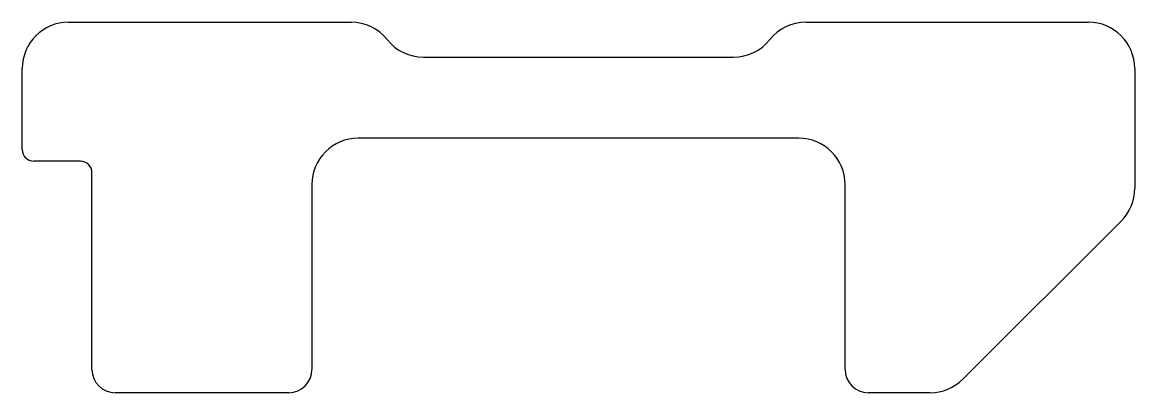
# Model space of a CAD drawing. Extents: x -33.5 to 42.7, y 7.2 to 32.6.
import ezdxf

# ---------------------------------------------------------------- set-up
doc = ezdxf.new("R2010")
doc.units = 0
doc.layers.get('0').update_dxf_attribs({"linetype": 'CONTINUOUS'})

msp = doc.modelspace()

# ---------------------------------------------------------------- linework, layer by layer
for p, q in [((-30.335, 32.567), (-10.991, 32.567)), ((20.171, 32.567), (39.515, 32.567)), ((-6.029, 30.179), (4.59, 30.179)), ((4.59, 30.179), (15.209, 30.179)), ((-33.51, 23.836), (-33.51, 29.392)), ((42.69, 29.392), (42.69, 21.182)), ((19.678, 24.617), (-10.498, 24.617)), ((-29.529, 23.042), (-32.716, 23.042)), ((-28.735, 8.755), (-28.735, 22.248)), ((-13.673, 21.442), (-13.673, 8.755)), ((22.853, 8.755), (22.853, 21.442)), ((41.76, 18.937), (30.92, 8.097)), ((-15.26, 7.167), (-27.147, 7.167)), ((28.675, 7.167), (24.44, 7.167))]:
    msp.add_line(p, q)
for centre, radius, start, end in [((-30.335, 29.392), 3.175, 90, 180), ((-10.991, 29.392), 3.175, 38.60883, 90), ((20.171, 29.392), 3.175, 90, 141.39117), ((39.515, 29.392), 3.175, 360, 90), ((-6.029, 33.354), 3.175, 218.60883, 270), ((15.209, 33.354), 3.175, 270, 321.39117), ((-10.498, 21.442), 3.175, 90, 180), ((19.678, 21.442), 3.175, 360, 90), ((-32.716, 23.836), 0.794, 180, 270), ((-29.529, 22.248), 0.794, 0, 90), ((39.515, 21.182), 3.175, 315, 360), ((-27.147, 8.755), 1.587, 180, 270), ((-15.26, 8.755), 1.587, 270, 360), ((24.44, 8.755), 1.587, 180, 270), ((28.675, 10.342), 3.175, 270, 315)]:
    msp.add_arc(centre, radius, start, end)

doc.saveas('drawing.dxf')
